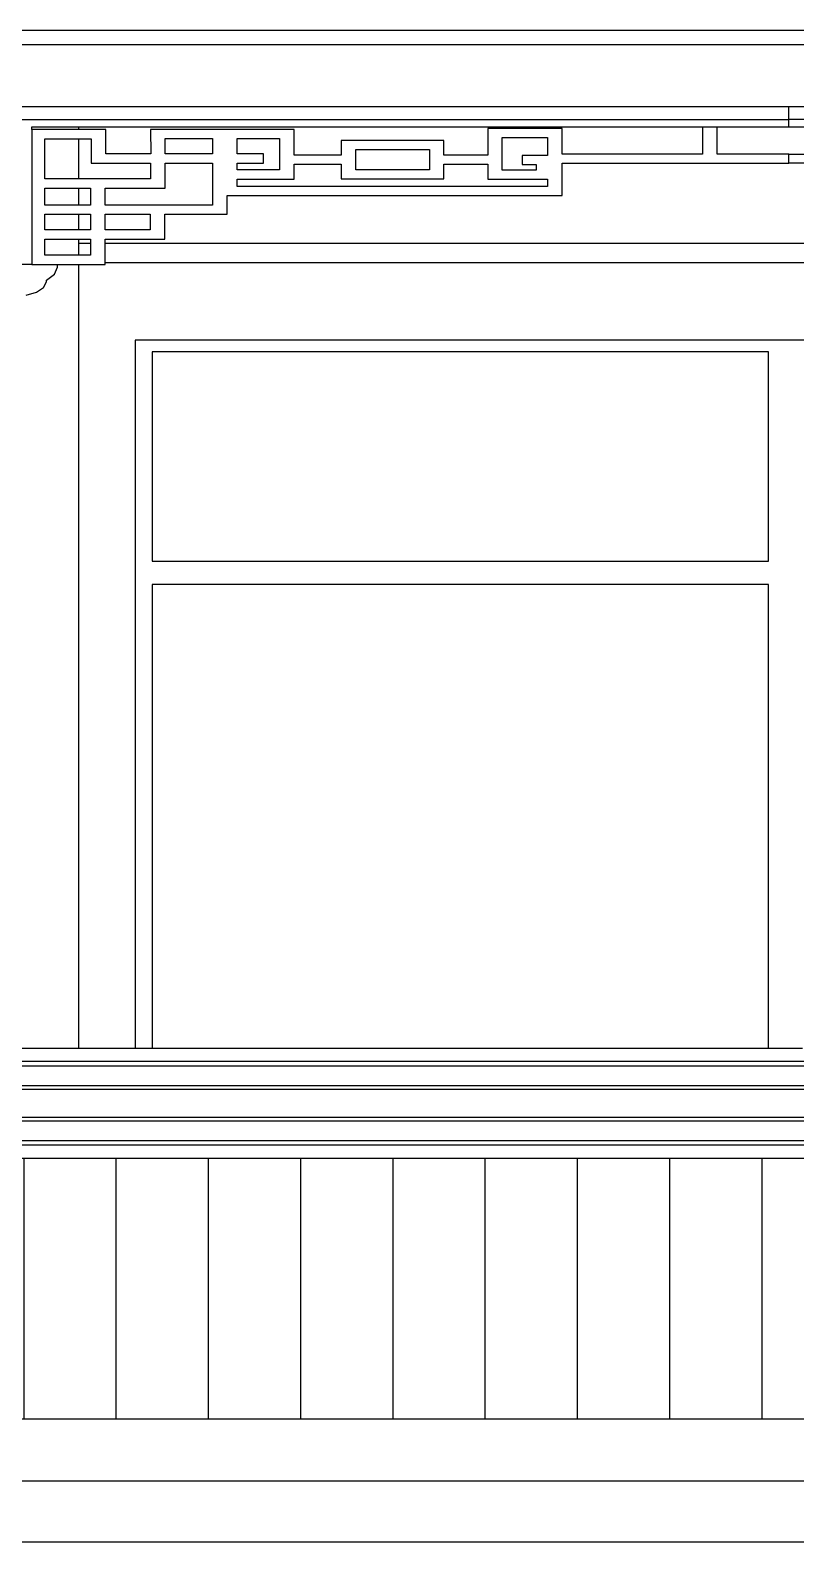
# Model space of a CAD drawing. Extents: x -24961 to 905641, y -154323 to 635957.
# Drawn here: x 410254 to 412230, y -115572 to -111672 of the extents above; entities that cross this region are included whole.
import ezdxf

# ---------------------------------------------------------------- set-up
doc = ezdxf.new("R2010")
doc.units = 0
doc.header["$LTSCALE"] = 1000
doc.header["$MEASUREMENT"] = 0
doc.layers.add('DOTE', color=1, linetype='Continuous')
doc.layers.add('窗', color=154, linetype='Continuous')

msp = doc.modelspace()

# ---------------------------------------------------------------- hatches: boundary and pattern name
h = msp.add_hatch()
h.set_pattern_fill('ANSI31', color=251, scale=150, angle=45)
h.set_pattern_definition([(90, (199497.05, 453805.97), (-238.125, 4e-14), [])])
h.paths.add_polyline_path([(406165.8, -115254.5), (430990.6, -115254.5), (430990.6, -114581.8), (406165.8, -114581.8)])

# ---------------------------------------------------------------- linework, layer by layer
for p, q in [((406028.2, -111708.5), (431128.2, -111708.5)), ((410168.2, -111868.5), (412212.2, -111868.5)), ((412212.2, -111902.6), (412212.2, -111868.5)), ((412212.2, -111868.5), (414238.2, -111868.5)), ((410210.1, -111902.6), (412212.2, -111902.6)), ((410258.1, -111928.2), (410258.1, -111921.4)), ((410258.1, -111921.4), (410378.2, -111921.4)), ((410258.1, -111928.2), (410258.1, -112276.1)), ((410378.2, -111928.2), (410258.1, -111928.2)), ((410378.2, -111921.4), (411989, -111921.4)), ((410378.2, -111921.4), (410378.2, -111921.9)), ((411989, -111921.9), (410378.2, -111921.9)), ((410378.2, -111921.9), (410378.2, -111928.2)), ((410449.1, -111928.2), (410378.2, -111928.2)), ((410449.1, -111991.2), (410449.1, -111928.2)), ((410564.7, -111927.7), (410564.8, -111991.2)), ((410935, -111927.7), (410564.7, -111927.7)), ((410935, -111994.1), (410935, -111927.7)), ((411434.7, -111925.5), (411434.7, -111994.1)), ((411626.9, -111925.5), (411434.7, -111925.5)), ((411626.9, -111991.3), (411626.9, -111925.5)), ((411989, -111921.4), (412026.6, -111921.4)), ((411989, -111921.4), (411989, -111921.9)), ((411989, -111921.9), (411989, -111991.3)), ((412026.6, -111921.9), (412026.6, -111921.4)), ((412026.6, -111921.4), (412212.2, -111921.4)), ((412397.7, -111921.9), (412026.6, -111921.9)), ((412026.6, -111991.3), (412026.6, -111921.9)), ((414214.3, -111902.6), (412212.2, -111902.6)), ((412212.2, -111921.4), (412212.2, -111902.6)), ((412212.2, -111921.4), (412397.7, -111921.4)), ((410292, -112055.6), (410292, -111951.7)), ((410292, -111951.7), (410378.2, -111951.7)), ((410378.2, -111951.7), (410378.2, -112055.6)), ((410378.2, -111951.7), (410411.5, -111951.7)), ((410411.5, -111951.7), (410411.5, -112014.6)), ((410602.3, -111951.1), (410724.4, -111951.1)), ((410602.3, -111991.2), (410602.3, -111951.1)), ((410724.4, -111951.1), (410724.4, -111991.2)), ((410787.7, -111951.1), (410897.5, -111951.1)), ((410787.7, -111991.2), (410787.7, -111951.1)), ((410897.5, -111951.1), (410897.5, -112032.4)), ((411056.7, -111956.4), (411056.7, -111994.1)), ((411321.6, -111956.4), (411056.7, -111956.4)), ((411321.6, -111994.1), (411321.6, -111956.4)), ((411472.3, -111948.9), (411589.3, -111948.9)), ((411472.3, -112033), (411472.3, -111948.9)), ((411589.3, -111948.9), (411589.3, -111994.9)), ((410564.8, -111991.2), (410449.1, -111991.2)), ((410724.4, -111991.2), (410602.3, -111991.2)), ((410856, -111991.2), (410787.7, -111991.2)), ((410856, -112014.6), (410856, -111991.2)), ((411056.7, -111994.1), (410935, -111994.1)), ((411094.3, -112031.7), (411094.3, -111979.9)), ((411094.3, -111979.9), (411284.1, -111979.9)), ((411284.1, -111979.9), (411284.1, -112031.7)), ((411434.7, -111994.1), (411321.6, -111994.1)), ((411523.6, -111994.9), (411523.6, -112018.3)), ((411589.3, -111994.9), (411523.6, -111994.9)), ((411989, -111991.3), (411626.9, -111991.3)), ((412212.2, -111991.3), (412026.6, -111991.3)), ((412212.2, -112014.8), (412212.2, -111991.3)), ((412212.2, -111991.3), (412397.7, -111991.3)), ((410411.5, -112014.6), (410564.7, -112014.6)), ((410564.7, -112014.6), (410564.7, -112055.6)), ((410602.3, -112014.6), (410724.4, -112014.6)), ((410602.3, -112079), (410602.3, -112014.6)), ((410724.4, -112014.6), (410724.4, -112123)), ((410787.7, -112014.6), (410856, -112014.6)), ((410787.7, -112032.4), (410787.7, -112014.6)), ((410897.5, -112032.4), (410787.7, -112032.4)), ((410935, -112017.5), (411056.7, -112017.5)), ((410935, -112055.8), (410935, -112017.5)), ((411056.7, -112017.5), (411056.7, -112055.2)), ((411284.1, -112031.7), (411094.3, -112031.7)), ((411321.6, -112017.5), (411434.7, -112017.5)), ((411321.6, -112055.2), (411321.6, -112017.5)), ((411434.7, -112017.5), (411434.7, -112056.5)), ((411559.6, -112033), (411472.3, -112033)), ((411523.6, -112018.3), (411559.6, -112018.3)), ((411559.6, -112018.3), (411559.6, -112033)), ((411626.9, -112014.8), (412212.2, -112014.8)), ((411626.9, -112098.6), (411626.9, -112014.8)), ((412797.5, -112014.8), (412212.2, -112014.8)), ((410378.2, -112055.6), (410292, -112055.6)), ((410292, -112123), (410292, -112079)), ((410292, -112079), (410378.2, -112079)), ((410564.7, -112055.6), (410378.2, -112055.6)), ((410378.2, -112079), (410378.2, -112123)), ((410378.2, -112079), (410409.6, -112079)), ((410409.6, -112079), (410409.6, -112123)), ((410447.1, -112079), (410602.3, -112079)), ((410447.1, -112123), (410447.1, -112079)), ((410787.7, -112055.8), (410935, -112055.8)), ((410787.7, -112075.2), (410787.7, -112055.8)), ((411589.3, -112075.2), (410787.7, -112075.2)), ((411056.7, -112055.2), (411321.6, -112055.2)), ((411434.7, -112056.5), (411589.3, -112056.5)), ((411589.3, -112056.5), (411589.3, -112075.2)), ((410378.2, -112123), (410292, -112123)), ((410409.6, -112123), (410378.2, -112123)), ((410724.4, -112123), (410447.1, -112123)), ((410762, -112098.6), (411626.9, -112098.6)), ((410762, -112146.5), (410762, -112098.6)), ((410292, -112187.1), (410292, -112146.5)), ((410292, -112146.5), (410378.2, -112146.5)), ((410378.2, -112146.5), (410378.2, -112187.1)), ((410378.2, -112146.5), (410409.6, -112146.5)), ((410409.6, -112146.5), (410409.6, -112187.1)), ((410447.1, -112146.5), (410563.8, -112146.5)), ((410447.1, -112187.1), (410447.1, -112146.5)), ((410563.8, -112146.5), (410563.8, -112187.1)), ((410601.3, -112146.5), (410762, -112146.5)), ((410601.3, -112210.6), (410601.3, -112146.5)), ((410378.2, -112187.1), (410292, -112187.1)), ((410409.6, -112187.1), (410378.2, -112187.1)), ((410563.8, -112187.1), (410447.1, -112187.1)), ((410292, -112252.3), (410292, -112210.6)), ((410292, -112210.6), (410378.2, -112210.6)), ((410378.2, -112210.6), (410409.6, -112210.6)), ((410378.2, -112210.6), (410378.2, -112221.9)), ((410409.6, -112221.9), (410378.2, -112221.9)), ((410378.2, -112221.9), (410378.2, -112252.3)), ((410409.6, -112210.6), (410409.6, -112221.9)), ((410409.6, -112221.9), (410409.6, -112252.3)), ((410447.1, -112210.6), (410601.3, -112210.6)), ((410447.1, -112221.9), (410447.1, -112210.6)), ((413977.2, -112221.9), (410447.1, -112221.9)), ((410447.1, -112271.9), (410447.1, -112221.9)), ((410258.1, -112276.1), (410210.1, -112276.1)), ((410258.1, -112276.1), (410324.3, -112276.1)), ((410378.2, -112252.3), (410292, -112252.3)), ((410324.6, -112283.4), (410324.3, -112276.1)), ((410324.3, -112276.1), (410378.2, -112276.1)), ((410409.6, -112252.3), (410378.2, -112252.3)), ((410378.2, -112276.1), (410378.2, -114299.3)), ((410378.2, -112276.1), (410447.1, -112276.1)), ((413977.2, -112271.9), (410447.1, -112271.9)), ((410447.1, -112276.1), (410447.1, -112271.9)), ((410295.7, -112316.4), (410316.1, -112301.1)), ((410295.8, -112321.4), (410295.7, -112316.4)), ((410316.1, -112301.1), (410324.6, -112283.4)), ((410243.1, -112355.6), (410269.7, -112348)), ((410269.7, -112348), (410288.2, -112336)), ((410288.2, -112336), (410295.8, -112321.4)), ((410378.2, -114299.3), (410226.2, -114299.3)), ((410525, -114299.3), (410378.2, -114299.3)), ((410569, -114299.3), (410525, -114299.3)), ((412159.2, -114299.3), (410569, -114299.3)), ((412247.3, -114299.3), (412159.2, -114299.3)), ((430990.6, -114333.1), (406165.8, -114333.1)), ((430990.6, -114344.9), (406165.8, -114344.9)), ((430990.6, -114395.1), (406165.8, -114395.1)), ((430990.6, -114404.8), (406165.8, -114404.8)), ((406213.4, -114486), (430963.1, -114486)), ((406217.1, -114476.4), (430959.4, -114476.4)), ((406194, -114536.3), (430982.5, -114536.3)), ((406165.8, -114581.8), (430990.6, -114581.8)), ((406189.5, -114548.1), (430987, -114548.1)), ((406165.8, -115254.5), (430990.6, -115254.5)), ((406028.2, -115414.5), (431128.2, -115414.5))]:
    msp.add_line(p, q)
at = {"layer": 'DOTE'}
for p, q in [((392103, -111671.9), (443041.3, -111671.9)), ((392103, -115571.9), (443041.3, -115571.9))]:
    msp.add_line(p, q, dxfattribs=at)
at = {"layer": '窗'}
for p, q in [((413881.5, -112471.9), (410525, -112471.9)), ((410525, -112471.9), (410525, -114299.3)), ((410569, -112501.9), (410569, -113041.9)), ((412159.2, -112501.9), (410569, -112501.9)), ((412159.2, -113041.9), (412159.2, -112501.9)), ((410569, -113041.9), (412159.2, -113041.9)), ((412159.2, -113101.9), (410569, -113101.9)), ((410569, -113101.9), (410569, -114299.3)), ((412159.2, -114299.3), (412159.2, -113101.9))]:
    msp.add_line(p, q, dxfattribs=at)

doc.saveas('drawing.dxf')
